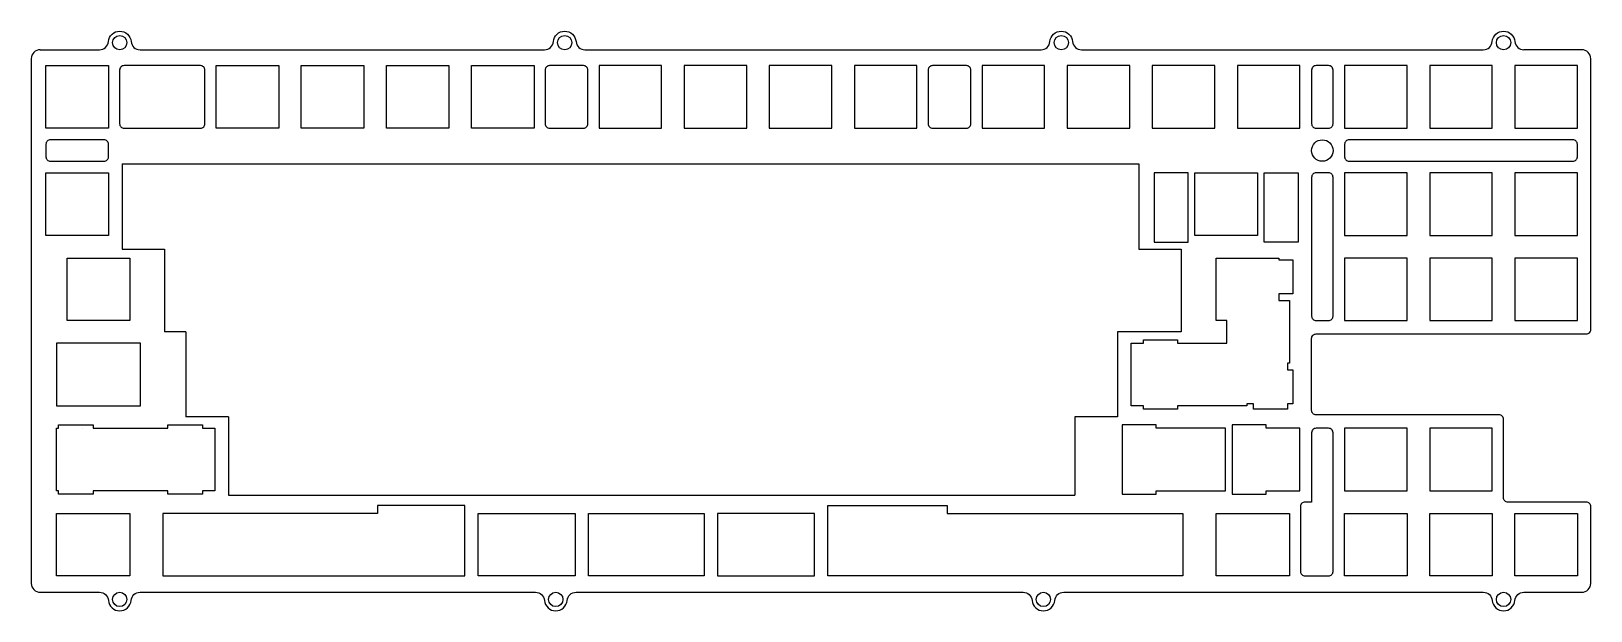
# Model space of a CAD drawing. Header units: millimetres. Extents: x 94 to 443, y 104 to 233.
import ezdxf

# ---------------------------------------------------------------- set-up
doc = ezdxf.new("R2010")
doc.units = ezdxf.units.MM

msp = doc.modelspace()

# ---------------------------------------------------------------- linework, layer by layer
for p, q in [((114.34, 203.7), (341.89, 203.7)), ((114.34, 203.7), (114.34, 184.65)), ((341.89, 203.7), (341.89, 184.65)), ((114.34, 184.65), (123.86, 184.65)), ((123.86, 184.65), (123.86, 166.13)), ((341.89, 184.65), (351.41, 184.65)), ((351.41, 184.65), (351.41, 166.13)), ((128.63, 166.13), (123.86, 166.13)), ((128.63, 166.13), (128.63, 147.08)), ((351.41, 166.13), (337.13, 166.13)), ((337.13, 166.13), (337.13, 147.08)), ((138.15, 147.08), (128.63, 147.08)), ((138.15, 147.08), (138.15, 129.55)), ((337.13, 147.08), (327.6, 147.08)), ((327.6, 147.08), (327.6, 129.55)), ((138.15, 129.55), (327.6, 129.55))]:
    msp.add_line(p, q)
for points in [[(95.99, 229.25), (109.28, 229.25, 0.38866), (111.27, 231.08, -0.915633), (116.35, 231.08, 0.38866), (118.35, 229.25), (208.88, 229.25, 0.38866), (210.87, 231.08, -0.915633), (215.95, 231.08, 0.38866), (217.95, 229.25), (320.03, 229.25, 0.38866), (322.02, 231.08, -0.915633), (327.1, 231.08, 0.38866), (329.1, 229.25), (419.03, 229.25, 0.38866), (421.02, 231.08, -0.915633), (426.1, 231.08, 0.38866), (428.1, 229.25)], [(95.99, 229.25, 0.414214), (93.99, 227.25), (93.99, 109.85, 0.414214), (95.99, 107.85), (109.28, 107.85, -0.38866), (111.27, 106.03, 0.915633), (116.35, 106.03, -0.38866), (118.35, 107.85), (206.88, 107.85, -0.38866), (208.87, 106.03, 0.915633), (213.95, 106.03, -0.38866), (215.95, 107.85), (316.03, 107.85, -0.38866), (318.02, 106.03, 0.915633), (323.1, 106.03, -0.38866), (325.1, 107.85), (419.03, 107.85, -0.38866), (421.02, 106.03, 0.915633), (426.1, 106.03, -0.38866), (428.1, 107.85)], [(428.1, 107.85), (441.09, 107.85, 0.414214), (443.09, 109.85), (443.09, 127, 0.414214), (442.09, 128), (424.54, 128, -0.414214), (423.54, 129), (423.54, 146.55, 0.414214), (422.54, 147.55), (381.59, 147.55, -0.414214), (380.59, 148.55), (380.59, 164.65, -0.414214), (381.59, 165.65), (442.09, 165.65, 0.414214), (443.09, 166.65), (443.09, 227.25, 0.414214), (441.09, 229.25), (428.1, 229.25)]]:
    msp.add_lwpolyline(points, format="xyb")
for points in [[(111.29, 225.7), (111.29, 211.7), (97.29, 211.7), (97.29, 225.7)], [(149.39, 225.7), (149.39, 211.7), (135.39, 211.7), (135.39, 225.7)], [(168.44, 225.7), (168.44, 211.7), (154.44, 211.7), (154.44, 225.7)], [(187.49, 225.7), (187.49, 211.7), (173.49, 211.7), (173.49, 225.7)], [(206.54, 225.7), (206.54, 211.7), (192.54, 211.7), (192.54, 225.7)], [(221.11, 225.7), (221.11, 211.7), (235.11, 211.7), (235.11, 225.7)], [(240.16, 225.7), (240.16, 211.7), (254.16, 211.7), (254.16, 225.7)], [(259.21, 225.7), (259.21, 211.7), (273.21, 211.7), (273.21, 225.7)], [(278.26, 225.7), (278.26, 211.7), (292.26, 211.7), (292.26, 225.7)], [(306.84, 225.7), (306.84, 211.7), (320.84, 211.7), (320.84, 225.7)], [(325.89, 225.7), (325.89, 211.7), (339.89, 211.7), (339.89, 225.7)], [(344.94, 225.7), (344.94, 211.7), (358.94, 211.7), (358.94, 225.7)], [(363.99, 225.7), (363.99, 211.7), (377.99, 211.7), (377.99, 225.7)], [(387.99, 225.7), (387.99, 211.7), (401.99, 211.7), (401.99, 225.7)], [(421.04, 211.7), (421.04, 225.7), (407.04, 225.7), (407.04, 211.7)], [(440.09, 211.7), (440.09, 225.7), (426.09, 225.7), (426.09, 211.7)], [(111.29, 201.7), (111.29, 187.7), (97.29, 187.7), (97.29, 201.7)], [(368.46, 201.7), (368.46, 187.7), (354.46, 187.7), (354.46, 201.7)], [(401.99, 187.7), (401.99, 201.7), (387.99, 201.7), (387.99, 187.7)], [(421.04, 187.7), (421.04, 201.7), (407.04, 201.7), (407.04, 187.7)], [(440.09, 187.7), (440.09, 201.7), (426.09, 201.7), (426.09, 187.7)], [(116.05, 182.65), (116.05, 168.65), (102.05, 168.65), (102.05, 182.65)], [(340.18, 163.6), (342.97, 163.6), (342.97, 164.35), (350.57, 164.35), (350.57, 163.6), (361.61, 163.6), (361.61, 168.65), (359.23, 168.65), (359.23, 182.65), (373.23, 182.65), (373.23, 182.24), (376.36, 182.24), (376.36, 174.64), (373.23, 174.64), (373.23, 173.13), (375.61, 173.13), (375.61, 159.13), (375.19, 159.13), (375.19, 157.62), (376.36, 157.62), (376.36, 150.02), (375.19, 150.02), (375.19, 148.86), (367.59, 148.86), (367.59, 150.02), (366.08, 150.02), (366.08, 149.6), (350.57, 149.6), (350.57, 148.86), (342.97, 148.86), (342.97, 149.6), (340.18, 149.6)], [(401.99, 168.65), (401.99, 182.65), (387.99, 182.65), (387.99, 168.65)], [(421.04, 168.65), (421.04, 182.65), (407.04, 182.65), (407.04, 168.65)], [(440.09, 168.65), (440.09, 182.65), (426.09, 182.65), (426.09, 168.65)], [(99.67, 163.6), (99.67, 149.6), (118.43, 149.6), (118.43, 163.6)], [(100.08, 144.55), (100.08, 145.3), (107.83, 145.3), (107.83, 144.55), (124.56, 144.55), (124.56, 145.3), (132.31, 145.3), (132.31, 144.55), (135.1, 144.55), (135.1, 130.55), (132.31, 130.55), (132.31, 129.81), (124.56, 129.81), (124.56, 130.55), (107.83, 130.55), (107.83, 129.81), (100.08, 129.81), (100.08, 130.55), (99.67, 130.55), (99.67, 144.55)], [(105.46, 144.55), (105.46, 144.55)], [(362.83, 145.3), (362.83, 129.81), (370.43, 129.81), (370.43, 130.55), (377.99, 130.55), (377.99, 144.55), (370.43, 144.55), (370.43, 145.3)], [(401.99, 130.55), (401.99, 144.55), (387.99, 144.55), (387.99, 130.55)], [(421.04, 130.55), (421.04, 144.55), (407.04, 144.55), (407.04, 130.55)], [(116.05, 111.5), (99.67, 111.5), (99.67, 125.5), (116.05, 125.5)], [(194.03, 125.5), (215.73, 125.5), (215.73, 111.5), (194.03, 111.5)], [(218.73, 111.5), (218.73, 125.5), (244.64, 125.5), (244.64, 111.5)], [(269.34, 125.5), (247.64, 125.5), (247.64, 111.5), (269.34, 111.5)], [(359.23, 111.5), (359.23, 125.5), (375.61, 125.5), (375.61, 111.5)], [(401.99, 125.5), (401.99, 111.5), (387.99, 111.5), (387.99, 125.5)], [(421.04, 125.5), (421.04, 111.5), (407.04, 111.5), (407.04, 125.5)], [(440.09, 125.5), (440.09, 111.5), (426.09, 111.5), (426.09, 125.5)]]:
    msp.add_lwpolyline(points, close=True)
for points in [[(132.89, 212.7), (132.89, 224.7, 0.414214), (131.89, 225.7), (114.79, 225.7, 0.414214), (113.79, 224.7), (113.79, 212.7, 0.414214), (114.79, 211.7), (131.89, 211.7, 0.414214)], [(209.04, 212.7, 0.414214), (210.04, 211.7), (217.61, 211.7, 0.414214), (218.61, 212.7), (218.61, 224.7, 0.414214), (217.61, 225.7), (210.04, 225.7, 0.414214), (209.04, 224.7)], [(294.76, 212.7, 0.414214), (295.76, 211.7), (303.34, 211.7, 0.414214), (304.34, 212.7), (304.34, 224.7, 0.414214), (303.34, 225.7), (295.76, 225.7, 0.414214), (294.76, 224.7)], [(381.59, 225.7, 0.414214), (380.59, 224.7), (380.59, 212.7, 0.414214), (381.59, 211.7), (384.39, 211.7, 0.414214), (385.39, 212.7), (385.39, 224.7, 0.414214), (384.39, 225.7)], [(98.29, 204.3), (110.29, 204.3, 0.414214), (111.29, 205.3), (111.29, 208.1, 0.414214), (110.29, 209.1), (98.29, 209.1, 0.414214), (97.29, 208.1), (97.29, 205.3, 0.414214)], [(388.99, 204.3), (439.09, 204.3, 0.414214), (440.09, 205.3), (440.09, 208.1, 0.414214), (439.09, 209.1), (388.99, 209.1, 0.414214), (387.99, 208.1), (387.99, 205.3, 0.414214)], [(380.59, 200.7), (380.59, 169.65, 0.414214), (381.59, 168.65), (384.39, 168.65, 0.414214), (385.39, 169.65), (385.39, 200.7, 0.414214), (384.39, 201.7), (381.59, 201.7, 0.414214)], [(379.11, 128.05, 0.414214), (378.11, 127.05), (378.11, 117.59), (378.11, 112.5, 0.414214), (379.11, 111.5), (384.39, 111.5, 0.414214), (385.39, 112.5), (385.39, 143.55, 0.414214), (384.39, 144.55), (381.59, 144.55, 0.414214), (380.59, 143.55), (380.59, 128.05)]]:
    msp.add_lwpolyline(points, format="xyb", close=True)
at = {"linetype": 'Continuous'}
for points in [[(352.95, 186.21), (352.95, 201.7), (345.35, 201.7), (345.35, 186.21)], [(369.98, 186.21), (369.98, 201.7), (377.58, 201.7), (377.58, 186.21)], [(361.32, 144.55), (345.81, 144.55), (345.81, 145.3), (338.21, 145.3), (338.21, 129.81), (345.81, 129.81), (345.81, 130.55), (361.32, 130.55)], [(123.48, 125.5), (123.48, 111.5), (191.03, 111.5), (191.03, 127.25), (171.52, 127.25), (171.52, 125.5)], [(351.79, 111.5), (272.34, 111.5), (272.34, 127.25), (299, 127.25), (299, 125.5), (351.79, 125.5)]]:
    msp.add_lwpolyline(points, close=True, dxfattribs=at)
for centre, radius in [((113.81, 230.85), 1.6), ((213.41, 230.85), 1.6), ((324.56, 230.85), 1.6), ((423.56, 230.85), 1.6), ((382.99, 206.7), 2.4), ((113.81, 106.25), 1.6), ((211.41, 106.25), 1.6), ((320.56, 106.25), 1.6), ((423.56, 106.25), 1.6)]:
    msp.add_circle(centre, radius)

doc.saveas('drawing.dxf')
